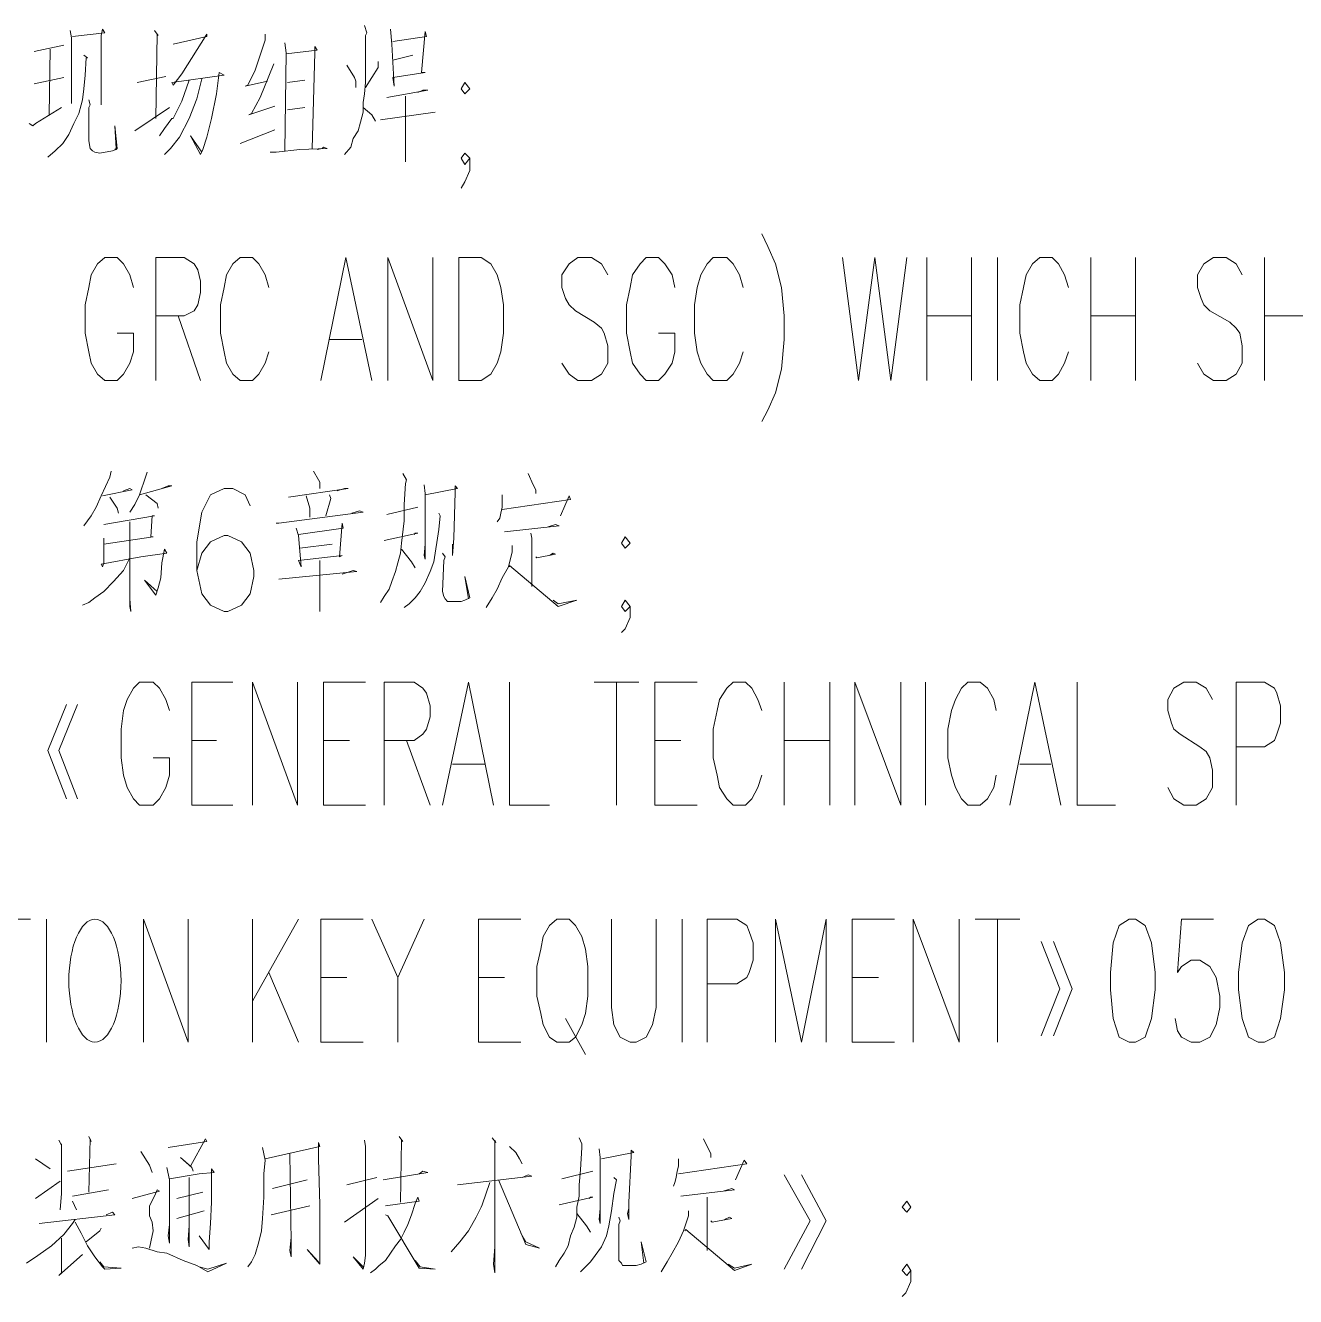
# Model space of a CAD drawing. Header units: millimetres. Extents: x 0 to 588, y 0 to 874.
# Drawn here: x 521.84 to 543.5, y 581.22 to 602.89 of the extents above; entities that cross this region are included whole.
import ezdxf

# ---------------------------------------------------------------- set-up
doc = ezdxf.new("R2010")
doc.units = ezdxf.units.MM
doc.layers.get('0').update_dxf_attribs({"lineweight": 18})

msp = doc.modelspace()

# ---------------------------------------------------------------- linework, layer by layer
at = {"color": 0, "lineweight": 0}
for points in [[(522.605, 602.806), (522.626, 602.678), (522.626, 601.557), (522.626, 601.811)], [(522.647, 602.7), (523.198, 602.763), (523.155, 602.826), (523.134, 602.721), (523.134, 601.535), (523.134, 601.768)], [(524.044, 602.806), (524.108, 602.721), (524.087, 602.742), (524.066, 601.303)], [(527.621, 602.89), (527.664, 602.763), (527.643, 602.721), (527.643, 601.917), (527.621, 601.726), (527.6, 601.578), (527.6, 601.409), (527.558, 601.239), (527.516, 601.091), (527.431, 600.964), (527.389, 600.816), (527.283, 600.689)], [(528.066, 602.826), (528.087, 602.573), (528.13, 601.853), (528.108, 602.001), (528.659, 602.086), (528.595, 602.086), (528.659, 602.784), (528.68, 602.7), (528.108, 602.615)], [(524.362, 602.573), (524.933, 602.7), (524.933, 602.742), (524.51, 602.065), (524.362, 601.874), (524.341, 601.917), (525.23, 602.043), (525.145, 602.086), (525.103, 601.726), (525.018, 601.303), (524.933, 600.985), (524.87, 600.774), (524.827, 600.689), (524.658, 601.006), (524.849, 600.731)], [(525.928, 602.742), (525.928, 602.636), (525.759, 602.128), (525.632, 601.874), (525.59, 601.853), (525.971, 601.938)], [(526.267, 602.594), (526.288, 602.424), (526.267, 600.752)], [(522.499, 602.552), (521.991, 602.446)], [(522.838, 602.382), (522.901, 602.34), (522.88, 602.34), (522.859, 602.043), (522.838, 601.811), (522.817, 601.62), (522.795, 601.535), (522.753, 601.387), (522.668, 601.218), (522.584, 601.028), (522.478, 600.879), (522.351, 600.752), (522.224, 600.646)], [(522.266, 602.488), (522.245, 601.366)], [(526.288, 602.403), (526.817, 602.467), (526.775, 602.53), (526.775, 602.424), (526.732, 600.794)], [(528.108, 602.297), (528.447, 602.382)], [(526.076, 602.234), (525.843, 601.663), (525.695, 601.387), (525.653, 601.366), (526.097, 601.514)], [(527.325, 602.212), (527.452, 602.001), (527.473, 601.938), (527.473, 601.832)], [(527.854, 602.276), (527.854, 602.17), (527.643, 601.832)], [(521.991, 601.895), (522.499, 602.001)], [(523.748, 601.917), (524.235, 602.022)], [(524.637, 601.959), (524.51, 601.599), (524.362, 601.303), (524.341, 601.303), (524.214, 601.133), (524.129, 601.006)], [(524.849, 601.98), (524.764, 601.641), (524.637, 601.303), (524.468, 600.985), (524.319, 600.794), (524.214, 600.689)], [(526.606, 601.959), (526.309, 601.917)], [(528.003, 601.663), (528.701, 601.789), (528.616, 601.789), (528.532, 601.747)], [(521.907, 601.218), (521.97, 601.176), (522.012, 601.218), (522.457, 601.493)], [(522.923, 601.62), (522.944, 601.535), (522.923, 601.493), (522.923, 600.922), (522.944, 600.794), (522.986, 600.752), (523.028, 600.731), (523.113, 600.71), (523.325, 600.752), (523.388, 600.774), (523.409, 600.794), (523.367, 601.176), (523.388, 600.794), (523.367, 600.774)], [(523.706, 601.091), (524.298, 601.493)], [(526.309, 601.451), (526.606, 601.493)], [(527.6, 601.493), (527.749, 601.366), (527.812, 601.26)], [(528.32, 601.683), (528.32, 600.562), (528.32, 600.837)], [(527.897, 601.282), (528.828, 601.409)], [(525.505, 600.879), (526.097, 601.112)], [(526.013, 600.731), (526.119, 600.731), (526.521, 600.774), (526.986, 600.794), (526.923, 600.816), (526.902, 600.794), (526.817, 600.774)], [(529.421, 600.625), (529.336, 600.519), (529.273, 600.625), (529.336, 600.71), (529.421, 600.625), (529.421, 600.414), (529.336, 600.223), (529.273, 600.117)], [(534.395, 599.334), (534.501, 599.122), (534.628, 598.826), (534.734, 598.424), (534.776, 597.937), (534.776, 597.535), (534.734, 597.027), (534.628, 596.625), (534.501, 596.328), (534.395, 596.138)], [(523.684, 598.424), (523.621, 598.636), (523.515, 598.826), (523.409, 598.932), (523.198, 598.932), (523.071, 598.826), (522.965, 598.636), (522.923, 598.424), (522.859, 598.128), (522.859, 597.641), (522.923, 597.323), (522.965, 597.133), (523.071, 596.942), (523.198, 596.836), (523.409, 596.836), (523.515, 596.942), (523.621, 597.133), (523.684, 597.323), (523.684, 597.641), (523.409, 597.641)], [(524.066, 596.836), (524.066, 598.932), (524.552, 598.932), (524.722, 598.826), (524.785, 598.72), (524.827, 598.53), (524.827, 598.339), (524.785, 598.128), (524.722, 598.022), (524.552, 597.937), (524.066, 597.937)], [(525.992, 598.424), (525.928, 598.636), (525.822, 598.826), (525.716, 598.932), (525.505, 598.932), (525.378, 598.826), (525.272, 598.636), (525.23, 598.424), (525.166, 598.128), (525.166, 597.641), (525.23, 597.323), (525.272, 597.133), (525.378, 596.942), (525.505, 596.836), (525.716, 596.836), (525.822, 596.942), (525.928, 597.133), (525.992, 597.323)], [(526.881, 596.836), (527.304, 598.932), (527.749, 596.836)], [(528.024, 596.836), (528.024, 598.932), (528.786, 596.836), (528.786, 598.932)], [(531.77, 598.636), (531.664, 598.826), (531.495, 598.932), (531.262, 598.932), (531.114, 598.826), (530.987, 598.636), (530.987, 598.424), (531.051, 598.234), (531.114, 598.128), (531.22, 598.022), (531.537, 597.831), (531.664, 597.726), (531.707, 597.641), (531.77, 597.429), (531.77, 597.133), (531.664, 596.942), (531.495, 596.836), (531.262, 596.836), (531.114, 596.942), (530.987, 597.133)], [(532.913, 598.424), (532.871, 598.636), (532.744, 598.826), (532.638, 598.932), (532.426, 598.932), (532.321, 598.826), (532.193, 598.636), (532.151, 598.424), (532.088, 598.128), (532.088, 597.641), (532.151, 597.323), (532.193, 597.133), (532.321, 596.942), (532.426, 596.836), (532.638, 596.836), (532.744, 596.942), (532.871, 597.133), (532.913, 597.323), (532.913, 597.641), (532.638, 597.641)], [(534.077, 598.424), (534.014, 598.636), (533.908, 598.826), (533.802, 598.932), (533.569, 598.932), (533.463, 598.826), (533.358, 598.636), (533.294, 598.424), (533.252, 598.128), (533.252, 597.641), (533.294, 597.323), (533.358, 597.133), (533.463, 596.942), (533.569, 596.836), (533.802, 596.836), (533.908, 596.942), (534.014, 597.133), (534.077, 597.323)], [(535.771, 598.932), (536.046, 596.836), (536.321, 598.932), (536.596, 596.836), (536.871, 598.932)], [(537.21, 598.932), (537.21, 596.836)], [(537.972, 598.932), (537.972, 596.836)], [(538.417, 598.932), (538.417, 596.836)], [(539.623, 598.424), (539.559, 598.636), (539.454, 598.826), (539.348, 598.932), (539.136, 598.932), (539.009, 598.826), (538.903, 598.636), (538.861, 598.424), (538.798, 598.128), (538.798, 597.641), (538.861, 597.323), (538.903, 597.133), (539.009, 596.942), (539.136, 596.836), (539.348, 596.836), (539.454, 596.942), (539.559, 597.133), (539.623, 597.323)], [(540.004, 598.932), (540.004, 596.836)], [(540.766, 598.932), (540.766, 596.836)], [(542.586, 598.636), (542.481, 598.826), (542.311, 598.932), (542.1, 598.932), (541.93, 598.826), (541.824, 598.636), (541.824, 598.424), (541.888, 598.234), (541.93, 598.128), (542.036, 598.022), (542.375, 597.831), (542.481, 597.726), (542.544, 597.641), (542.586, 597.429), (542.586, 597.133), (542.481, 596.942), (542.311, 596.836), (542.1, 596.836), (541.93, 596.942), (541.824, 597.133)], [(542.967, 598.932), (542.967, 596.836)], [(524.447, 597.937), (524.827, 596.836)], [(537.21, 597.937), (537.972, 597.937)], [(540.004, 597.937), (540.766, 597.937)], [(542.967, 597.937), (543.75, 597.937)], [(527.029, 597.535), (527.579, 597.535)], [(523.303, 595.291), (523.282, 595.186), (523.134, 594.868), (523.049, 594.678), (522.965, 594.529), (522.838, 594.36)], [(523.917, 595.27), (523.896, 595.207), (523.79, 594.889), (523.706, 594.719), (523.621, 594.593)], [(526.754, 595.291), (526.838, 595.143), (526.86, 595.101), (526.86, 594.995)], [(528.278, 595.249), (528.341, 595.143), (528.32, 595.08), (528.299, 594.719), (528.299, 594.445), (528.256, 594.064), (528.235, 593.894), (528.193, 593.725), (528.151, 593.577), (528.087, 593.408), (528.045, 593.28), (527.96, 593.154), (527.897, 593.048)], [(530.415, 595.249), (530.5, 595.058), (530.543, 594.974), (530.543, 594.91)], [(523.155, 594.868), (523.663, 594.974), (523.621, 594.995), (523.515, 594.953)], [(523.79, 594.889), (524.341, 595.037), (524.277, 595.037), (524.171, 594.995)], [(525.674, 594.699), (525.59, 594.889), (525.378, 594.995), (525.23, 594.995), (524.997, 594.889), (524.849, 594.593), (524.764, 594.085), (524.764, 593.598), (524.849, 593.196), (524.997, 593.005), (525.23, 592.899), (525.293, 592.899), (525.526, 593.005), (525.674, 593.196), (525.738, 593.492), (525.738, 593.598), (525.674, 593.894), (525.526, 594.085), (525.293, 594.19), (525.23, 594.19), (524.997, 594.085), (524.849, 593.894), (524.764, 593.598)], [(526.33, 594.847), (527.346, 594.995), (527.283, 594.995), (527.156, 594.953)], [(528.638, 595.058), (528.659, 594.91), (528.659, 593.788), (528.638, 593.852), (528.659, 594.043)], [(528.659, 594.889), (529.209, 594.995), (529.167, 595.037), (529.167, 594.932), (529.145, 594.148), (529.124, 593.852), (529.124, 594.043)], [(523.282, 594.847), (523.409, 594.656), (523.431, 594.572)], [(523.896, 594.889), (524.087, 594.741), (524.108, 594.656)], [(526.627, 594.868), (526.69, 594.656), (526.69, 594.508)], [(527.029, 594.889), (527.05, 594.826), (526.965, 594.529)], [(529.971, 594.889), (529.971, 594.678), (529.95, 594.572), (529.929, 594.487), (529.886, 594.423)], [(529.971, 594.635), (531.135, 594.804), (531.114, 594.868), (530.966, 594.529)], [(526.119, 594.402), (526.161, 594.402), (527.6, 594.593), (527.537, 594.614), (527.41, 594.572)], [(528.003, 594.551), (528.532, 594.678)], [(528.891, 594.572), (528.913, 594.529), (528.891, 594.297), (528.807, 593.746), (528.743, 593.577), (528.659, 593.386), (528.574, 593.238), (528.489, 593.132), (528.384, 593.027), (528.299, 592.963)], [(523.177, 594.381), (524.044, 594.529), (524.002, 594.529), (523.981, 594.169), (524.023, 594.169), (523.177, 594.043), (523.177, 594.148), (523.177, 593.725), (523.155, 593.661), (523.134, 593.704), (523.812, 593.831), (524.256, 593.894), (524.214, 593.958), (524.171, 593.725), (524.15, 593.471), (524.108, 593.302), (524.066, 593.175), (523.875, 593.429), (524.087, 593.238)], [(523.621, 594.423), (523.621, 593.111), (523.642, 592.899), (523.621, 592.984), (523.621, 593.154)], [(526.457, 594.318), (526.5, 594.19), (526.542, 593.661), (526.5, 593.767), (527.24, 593.852), (527.198, 593.831), (527.24, 594.402), (527.262, 594.318), (526.5, 594.212)], [(530.013, 594.254), (530.945, 594.36), (530.881, 594.381), (530.754, 594.339)], [(527.96, 594.106), (528.532, 594.233), (528.489, 594.233), (528.468, 594.212)], [(530.458, 594.233), (530.479, 594.148), (530.479, 593.323)], [(526.521, 593.979), (527.071, 594.043)], [(528.256, 593.958), (528.426, 593.746), (528.489, 593.64)], [(528.955, 593.894), (528.997, 593.831), (528.976, 593.767), (528.955, 593.238), (528.976, 593.154), (528.997, 593.111), (529.04, 593.069), (529.273, 593.069), (529.336, 593.09), (529.421, 593.132), (529.336, 593.492), (529.399, 593.111)], [(530.14, 594.021), (530.14, 593.915), (530.077, 593.661), (529.971, 593.471), (529.886, 593.28), (529.802, 593.132), (529.696, 592.963)], [(530.543, 593.831), (530.564, 593.81), (530.881, 593.873), (530.839, 593.894), (530.775, 593.852)], [(523.621, 593.81), (523.515, 593.598), (523.346, 593.408), (523.177, 593.238), (523.028, 593.132), (522.923, 593.048), (522.817, 593.005)], [(526.86, 593.767), (526.86, 592.899), (526.86, 593.154)], [(530.098, 593.661), (530.098, 593.683), (530.923, 592.984), (531.241, 593.09), (530.923, 593.027), (530.839, 593.09)], [(526.161, 593.45), (527.495, 593.577), (527.431, 593.598), (527.24, 593.534)], [(532.003, 592.54), (532.067, 592.603), (532.151, 592.794), (532.151, 592.984), (532.067, 593.09), (532.003, 592.984), (532.067, 592.899), (532.151, 592.984)], [(524.298, 591.206), (524.235, 591.397), (524.129, 591.587), (524.023, 591.693), (523.79, 591.693), (523.684, 591.587), (523.579, 591.397), (523.515, 591.206), (523.473, 590.889), (523.473, 590.402), (523.515, 590.106), (523.579, 589.894), (523.684, 589.703), (523.79, 589.597), (524.023, 589.597), (524.129, 589.703), (524.235, 589.894), (524.298, 590.106), (524.298, 590.402), (524.023, 590.402)], [(524.679, 589.597), (524.679, 591.693), (525.378, 591.693)], [(525.716, 589.597), (525.716, 591.693), (526.479, 589.597), (526.479, 591.693)], [(526.923, 589.597), (526.923, 591.693), (527.643, 591.693)], [(527.96, 589.597), (527.96, 591.693), (528.468, 591.693), (528.616, 591.587), (528.68, 591.503), (528.743, 591.291), (528.743, 591.1), (528.68, 590.889), (528.616, 590.804), (528.468, 590.698), (527.96, 590.698)], [(528.955, 589.597), (529.399, 591.693), (529.823, 589.597)], [(530.098, 591.693), (530.098, 589.597), (530.775, 589.597)], [(531.537, 591.693), (532.299, 591.693)], [(531.918, 591.693), (531.918, 589.597)], [(532.574, 589.597), (532.574, 591.693), (533.294, 591.693)], [(534.395, 591.206), (534.331, 591.397), (534.226, 591.587), (534.12, 591.693), (533.908, 591.693), (533.802, 591.587), (533.675, 591.397), (533.633, 591.206), (533.569, 590.889), (533.569, 590.402), (533.633, 590.106), (533.675, 589.894), (533.802, 589.703), (533.908, 589.597), (534.12, 589.597), (534.226, 589.703), (534.331, 589.894), (534.395, 590.106)], [(534.776, 591.693), (534.776, 589.597)], [(535.559, 591.693), (535.559, 589.597)], [(535.982, 589.597), (535.982, 591.693), (536.765, 589.597), (536.765, 591.693)], [(537.189, 591.693), (537.189, 589.597)], [(538.395, 591.206), (538.353, 591.397), (538.247, 591.587), (538.12, 591.693), (537.909, 591.693), (537.803, 591.587), (537.697, 591.397), (537.633, 591.206), (537.57, 590.889), (537.57, 590.402), (537.633, 590.106), (537.697, 589.894), (537.803, 589.703), (537.909, 589.597), (538.12, 589.597), (538.247, 589.703), (538.353, 589.894), (538.395, 590.106)], [(538.628, 589.597), (539.052, 591.693), (539.496, 589.597)], [(539.771, 591.693), (539.771, 589.597), (540.427, 589.597)], [(542.078, 591.397), (541.972, 591.587), (541.803, 591.693), (541.591, 591.693), (541.422, 591.587), (541.316, 591.397), (541.316, 591.206), (541.38, 590.995), (541.422, 590.889), (541.528, 590.804), (541.867, 590.592), (541.972, 590.508), (542.036, 590.402), (542.078, 590.19), (542.078, 589.894), (541.972, 589.703), (541.803, 589.597), (541.591, 589.597), (541.422, 589.703), (541.316, 589.894)], [(542.481, 589.597), (542.481, 591.693), (542.967, 591.693), (543.137, 591.587), (543.179, 591.503), (543.242, 591.291), (543.242, 590.995), (543.179, 590.804), (543.137, 590.698), (542.967, 590.592), (542.481, 590.592)], [(522.542, 591.312), (522.224, 590.529), (522.542, 589.703)], [(522.732, 591.312), (522.414, 590.529), (522.732, 589.703)], [(524.679, 590.698), (525.103, 590.698)], [(526.923, 590.698), (527.367, 590.698)], [(528.341, 590.698), (528.743, 589.597)], [(532.574, 590.698), (533.019, 590.698)], [(534.776, 590.698), (535.559, 590.698)], [(529.124, 590.296), (529.675, 590.296)], [(538.798, 590.296), (539.327, 590.296)], [(524.679, 589.597), (525.378, 589.597)], [(526.923, 589.597), (527.643, 589.597)], [(532.574, 589.597), (533.294, 589.597)], [(521.166, 587.65), (521.928, 587.65)], [(522.203, 587.65), (522.203, 585.555)], [(523.854, 585.555), (523.854, 587.65), (524.616, 585.555), (524.616, 587.65)], [(525.716, 587.65), (525.716, 585.555)], [(526.5, 587.65), (525.716, 586.253)], [(526.881, 585.555), (526.881, 587.65), (527.6, 587.65)], [(527.749, 587.65), (528.193, 586.655), (528.193, 585.555)], [(528.638, 587.65), (528.193, 586.655)], [(529.569, 585.555), (529.569, 587.65), (530.288, 587.65)], [(531.834, 587.65), (531.834, 586.147), (531.876, 585.851), (531.982, 585.639), (532.151, 585.555), (532.257, 585.555), (532.426, 585.639), (532.532, 585.851), (532.596, 586.147), (532.596, 587.65)], [(533.04, 587.65), (533.04, 585.555)], [(533.463, 585.555), (533.463, 587.65), (533.971, 587.65), (534.141, 587.544), (534.183, 587.438), (534.247, 587.248), (534.247, 586.952), (534.183, 586.74), (534.141, 586.655), (533.971, 586.549), (533.463, 586.549)], [(534.628, 585.555), (534.628, 587.65), (535.072, 585.555), (535.495, 587.65), (535.495, 585.555)], [(535.94, 585.555), (535.94, 587.65), (536.66, 587.65)], [(536.977, 585.555), (536.977, 587.65), (537.76, 585.555), (537.76, 587.65)], [(538.035, 587.65), (538.798, 587.65)], [(538.417, 587.65), (538.417, 585.555)], [(542.1, 587.65), (541.549, 587.65), (541.486, 586.74), (541.549, 586.846), (541.718, 586.952), (541.867, 586.952), (542.036, 586.846), (542.142, 586.655), (542.205, 586.337), (542.205, 586.147), (542.142, 585.851), (542.036, 585.639), (541.867, 585.555), (541.718, 585.555), (541.549, 585.639), (541.486, 585.745), (541.443, 585.957)], [(539.157, 585.66), (539.475, 586.465), (539.157, 587.269)], [(539.369, 587.269), (539.687, 586.465), (539.369, 585.66)], [(525.992, 586.74), (526.5, 585.555)], [(526.881, 586.655), (527.325, 586.655)], [(529.569, 586.655), (530.013, 586.655)], [(535.94, 586.655), (536.385, 586.655)], [(531.051, 585.957), (531.389, 585.343)], [(526.881, 585.555), (527.6, 585.555)], [(529.569, 585.555), (530.288, 585.555)], [(535.94, 585.555), (536.66, 585.555)], [(522.923, 583.946), (522.965, 583.861), (522.944, 583.904), (522.923, 582.994)], [(528.214, 583.946), (528.278, 583.861), (528.256, 583.883), (528.235, 582.824)], [(529.802, 583.925), (529.865, 583.84), (529.844, 583.883), (529.844, 581.618), (529.823, 581.766), (529.844, 582.062)], [(531.283, 583.925), (531.326, 583.819), (531.326, 583.755), (531.304, 583.375), (531.283, 583.12), (531.283, 582.93), (531.241, 582.74), (531.241, 582.57), (531.199, 582.401), (531.135, 582.253), (531.093, 582.083), (531.029, 581.956), (530.945, 581.829), (530.881, 581.723)], [(522.414, 583.883), (522.457, 583.798), (522.457, 583.819), (522.457, 582.972), (522.436, 582.697)], [(524.277, 583.755), (524.933, 583.861), (524.912, 583.904), (524.658, 583.438), (524.489, 583.586), (524.679, 583.417), (524.701, 583.353)], [(525.886, 583.755), (525.928, 583.544), (525.907, 583.311), (525.907, 582.909), (525.886, 582.549), (525.865, 582.337), (525.822, 582.147), (525.759, 581.935), (525.695, 581.808), (525.632, 581.723)], [(525.928, 583.565), (526.86, 583.777), (526.838, 583.84), (526.838, 583.565), (526.86, 582.782), (526.86, 581.766), (526.648, 582.019), (526.838, 581.808)], [(527.621, 583.883), (527.643, 583.777), (527.643, 581.914), (527.621, 581.787), (527.6, 581.681), (527.431, 581.893), (527.6, 581.723)], [(530.098, 583.777), (530.204, 583.671), (530.267, 583.565), (530.31, 583.48)], [(531.622, 583.734), (531.643, 583.586), (531.643, 582.464), (531.622, 582.528), (531.643, 582.718)], [(531.664, 583.565), (532.215, 583.671), (532.172, 583.713), (532.172, 583.607), (532.13, 582.824), (532.13, 582.528), (532.109, 582.633), (532.13, 582.718)], [(533.4, 583.904), (533.527, 583.65), (533.527, 583.586)], [(522.012, 583.565), (522.266, 583.396)], [(523.812, 583.692), (523.96, 583.459), (524.002, 583.332)], [(526.351, 583.65), (526.373, 582.147), (526.373, 581.893), (526.351, 581.999), (526.373, 582.231)], [(532.977, 583.565), (532.977, 583.438), (532.956, 583.353), (532.934, 583.247), (532.913, 583.162), (532.892, 583.099)], [(532.977, 583.311), (534.141, 583.48), (534.098, 583.544), (533.95, 583.205)], [(522.563, 583.353), (523.388, 583.48)], [(524.256, 583.417), (524.298, 583.205), (524.298, 582.126), (524.277, 582.253), (524.298, 582.443)], [(524.298, 583.226), (524.806, 583.311), (525.06, 583.332), (525.018, 583.396), (525.018, 582.824), (524.997, 582.464), (524.976, 582.147), (524.976, 582.019), (524.806, 582.253)], [(527.939, 583.205), (528.701, 583.332), (528.616, 583.353), (528.553, 583.311)], [(529.209, 583.12), (530.479, 583.269), (530.415, 583.29), (530.31, 583.247)], [(530.987, 583.226), (531.516, 583.353)], [(534.776, 581.681), (535.22, 582.507), (534.776, 583.29)], [(535.072, 583.29), (535.495, 582.507), (535.072, 581.681)], [(522.012, 582.888), (522.436, 583.184)], [(524.637, 583.247), (524.637, 582.062), (524.616, 582.189), (524.637, 582.422)], [(526.648, 583.205), (526.055, 583.057)], [(527.325, 583.12), (527.833, 583.247)], [(529.759, 583.162), (529.632, 582.782), (529.611, 582.74), (529.527, 582.57), (529.399, 582.337), (529.251, 582.147), (529.103, 581.977)], [(529.908, 583.205), (530.373, 582.104), (530.606, 582.041), (530.373, 582.147), (530.288, 582.295)], [(531.876, 583.247), (531.918, 583.205), (531.876, 582.972), (531.834, 582.676), (531.791, 582.422), (531.749, 582.253), (531.664, 582.062), (531.558, 581.914), (531.474, 581.808), (531.368, 581.702), (531.304, 581.639)], [(533.019, 582.93), (533.929, 583.036), (533.887, 583.057), (533.739, 583.015)], [(522.647, 582.93), (523.261, 583.036)], [(522.647, 582.845), (522.711, 582.697)], [(523.663, 582.888), (524.129, 583.015), (524.087, 583.036), (524.044, 582.93), (523.96, 582.761), (523.96, 582.591), (524.002, 582.486), (524.023, 582.337), (523.981, 582.147), (523.96, 582.041)], [(524.425, 582.888), (524.87, 582.994)], [(527.283, 582.486), (527.854, 582.888)], [(527.981, 582.761), (528.553, 582.845), (528.532, 582.909), (528.489, 582.803), (528.426, 582.612), (528.362, 582.443), (528.299, 582.316), (528.235, 582.189), (528.151, 582.083), (528.066, 581.956), (527.981, 581.829), (527.875, 581.745), (527.812, 581.681), (527.727, 581.618)], [(530.945, 582.782), (531.516, 582.909), (531.474, 582.909), (531.453, 582.888)], [(533.463, 582.909), (533.463, 581.999)], [(522.076, 582.464), (523.367, 582.612), (523.325, 582.655), (523.219, 582.612)], [(524.425, 582.549), (524.891, 582.676)], [(526.034, 582.612), (526.69, 582.761)], [(531.241, 582.633), (531.41, 582.422), (531.474, 582.316)], [(533.146, 582.676), (533.146, 582.591), (533.061, 582.337), (532.977, 582.147), (532.871, 581.956), (532.786, 581.808), (532.68, 581.639)], [(522.69, 582.528), (522.647, 582.464), (522.499, 582.274), (522.288, 582.083), (522.055, 581.914), (521.864, 581.787)], [(522.69, 582.486), (522.795, 582.295), (522.901, 582.083), (523.028, 581.893), (523.155, 581.723), (523.198, 581.681), (523.473, 581.702), (523.177, 581.723), (523.113, 581.808)], [(527.981, 582.612), (528.024, 582.591), (528.553, 581.702), (528.828, 581.681), (528.574, 581.723), (528.489, 581.829)], [(531.961, 582.57), (531.982, 582.507), (531.961, 582.443), (531.961, 581.829), (532.003, 581.787), (532.024, 581.745), (532.257, 581.745), (532.342, 581.766), (532.426, 581.808), (532.342, 582.147), (532.384, 581.787)], [(533.527, 582.507), (533.548, 582.486), (533.887, 582.549), (533.845, 582.57), (533.76, 582.528)], [(522.457, 582.21), (522.457, 581.618), (522.414, 581.575), (522.817, 581.935)], [(523.134, 582.38), (523.113, 582.337), (522.88, 582.147)], [(533.082, 582.337), (533.104, 582.359), (533.929, 581.66), (534.226, 581.766), (533.929, 581.702), (533.823, 581.766)], [(523.663, 582.041), (523.769, 582.062), (523.896, 582.041), (524.087, 581.977), (524.256, 581.956), (524.531, 581.829), (524.764, 581.745), (524.955, 581.639), (525.272, 581.787), (524.955, 581.681), (524.806, 581.723)], [(536.787, 581.216), (536.85, 581.279), (536.935, 581.47), (536.935, 581.66), (536.871, 581.766), (536.787, 581.66), (536.871, 581.575), (536.935, 581.66)]]:
    msp.add_lwpolyline(points, dxfattribs=at)
for points in [[(529.336, 601.917), (529.273, 601.811), (529.336, 601.726), (529.421, 601.811)], [(529.23, 596.836), (529.23, 598.932), (529.611, 598.932), (529.78, 598.826), (529.886, 598.636), (529.95, 598.424), (529.992, 598.128), (529.992, 597.641), (529.95, 597.323), (529.886, 597.133), (529.78, 596.942), (529.611, 596.836)], [(532.067, 593.979), (532.151, 594.064), (532.067, 594.169), (532.003, 594.064)], [(530.902, 587.65), (530.775, 587.544), (530.669, 587.354), (530.627, 587.142), (530.564, 586.846), (530.564, 586.337), (530.627, 586.042), (530.669, 585.851), (530.775, 585.639), (530.902, 585.555), (531.114, 585.555), (531.22, 585.639), (531.326, 585.851), (531.389, 586.042), (531.432, 586.337), (531.432, 586.846), (531.389, 587.142), (531.326, 587.354), (531.22, 587.544), (531.114, 587.65)], [(540.66, 587.65), (540.491, 587.544), (540.385, 587.248), (540.343, 586.74), (540.343, 586.444), (540.385, 585.957), (540.491, 585.639), (540.66, 585.555), (540.766, 585.555), (540.935, 585.639), (541.041, 585.957), (541.105, 586.444), (541.105, 586.74), (541.041, 587.248), (540.935, 587.544), (540.766, 587.65)], [(542.861, 587.65), (542.692, 587.544), (542.586, 587.248), (542.523, 586.74), (542.523, 586.444), (542.586, 585.957), (542.692, 585.639), (542.861, 585.555), (542.967, 585.555), (543.137, 585.639), (543.242, 585.957), (543.306, 586.444), (543.306, 586.74), (543.242, 587.248), (543.137, 587.544), (542.967, 587.65)], [(536.871, 582.655), (536.935, 582.74), (536.871, 582.845), (536.787, 582.74)]]:
    msp.add_lwpolyline(points, close=True, dxfattribs=at)
msp.add_ellipse((523.028, 586.602), major_axis=(0, 1.048), ratio=0.424242, dxfattribs=at)

doc.saveas('drawing.dxf')
